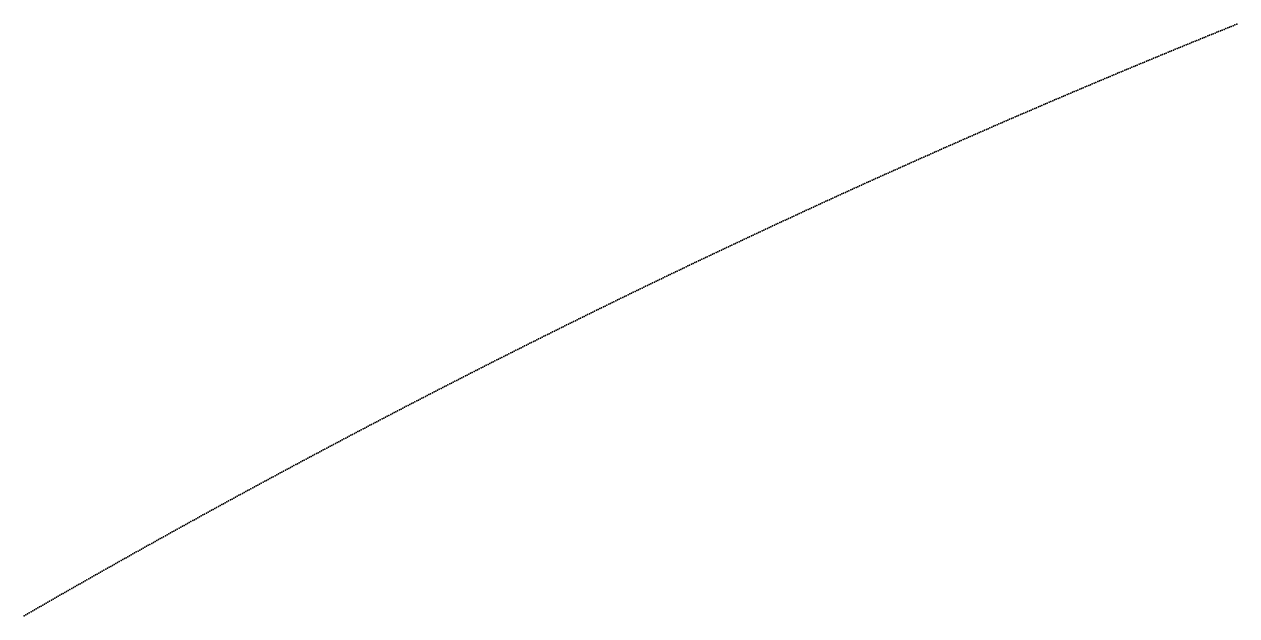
# Model space of a CAD drawing. Header units: metres. Extents: x -98 to 49, y -90 to 91.
# Drawn here: x -24.61 to -18.41, y 42.56 to 45.59 of the extents above; entities that cross this region are included whole.
import ezdxf

# ---------------------------------------------------------------- set-up
doc = ezdxf.new("R2010")
doc.units = ezdxf.units.M

msp = doc.modelspace()

# ---------------------------------------------------------------- linework, layer by layer
for p in [(-18.5287, 45.5423), (-18.5195, 45.5461), (-18.5102, 45.5498), (-18.5009, 45.5536), (-18.4917, 45.5573), (-18.4824, 45.5611), (-18.4731, 45.5649), (-18.4639, 45.5686), (-18.4546, 45.5724), (-18.4453, 45.5761), (-18.4361, 45.5799), (-18.4268, 45.5836), (-18.4175, 45.5874), (-18.4083, 45.5911), (-18.6861, 45.478), (-18.6768, 45.4818), (-18.6676, 45.4856), (-18.6583, 45.4893), (-18.6491, 45.4931), (-18.6398, 45.4969), (-18.6306, 45.5007), (-18.6213, 45.5045), (-18.6121, 45.5083), (-18.6028, 45.5121), (-18.5935, 45.5159), (-18.5843, 45.5196), (-18.575, 45.5234), (-18.5658, 45.5272), (-18.5565, 45.531), (-18.5473, 45.5347), (-18.538, 45.5385), (-18.8339, 45.4169), (-18.8247, 45.4207), (-18.8155, 45.4246), (-18.8062, 45.4284), (-18.797, 45.4322), (-18.7878, 45.436), (-18.7785, 45.4399), (-18.7693, 45.4437), (-18.76, 45.4475), (-18.7508, 45.4513), (-18.7415, 45.4551), (-18.7323, 45.4589), (-18.7231, 45.4627), (-18.7138, 45.4665), (-18.7046, 45.4704), (-18.6953, 45.4742), (-18.9816, 45.3554), (-18.9724, 45.3592), (-18.9632, 45.3631), (-18.954, 45.367), (-18.9447, 45.3708), (-18.9355, 45.3747), (-18.9263, 45.3785), (-18.917, 45.3824), (-18.9078, 45.3862), (-18.8986, 45.3901), (-18.8894, 45.3939), (-18.8801, 45.3977), (-18.8709, 45.4016), (-18.8617, 45.4054), (-18.8524, 45.4092), (-18.8432, 45.4131), (-19.1291, 45.2934), (-19.1199, 45.2973), (-19.1107, 45.3012), (-19.1015, 45.305), (-19.0923, 45.3089), (-19.083, 45.3128), (-19.0738, 45.3167), (-19.0646, 45.3206), (-19.0554, 45.3244), (-19.0462, 45.3283), (-19.037, 45.3322), (-19.0277, 45.3361), (-19.0185, 45.3399), (-19.0093, 45.3438), (-19.0001, 45.3477), (-18.9909, 45.3515), (-19.2764, 45.2309), (-19.2672, 45.2348), (-19.258, 45.2387), (-19.2488, 45.2427), (-19.2396, 45.2466), (-19.2304, 45.2505), (-19.2212, 45.2544), (-19.212, 45.2583), (-19.2028, 45.2622), (-19.1936, 45.2661), (-19.1844, 45.27), (-19.1752, 45.2739), (-19.1659, 45.2778), (-19.1567, 45.2817), (-19.1475, 45.2856), (-19.1383, 45.2895), (-19.4235, 45.1679), (-19.4143, 45.1719), (-19.4051, 45.1758), (-19.3959, 45.1798), (-19.3867, 45.1837), (-19.3775, 45.1877), (-19.3683, 45.1916), (-19.3591, 45.1955), (-19.3499, 45.1995), (-19.3408, 45.2034), (-19.3316, 45.2073), (-19.3224, 45.2113), (-19.3132, 45.2152), (-19.304, 45.2191), (-19.2948, 45.2231), (-19.2856, 45.227), (-19.5611, 45.1085), (-19.552, 45.1125), (-19.5428, 45.1164), (-19.5336, 45.1204), (-19.5244, 45.1244), (-19.5153, 45.1283), (-19.5061, 45.1323), (-19.4969, 45.1363), (-19.4877, 45.1402), (-19.4786, 45.1442), (-19.4694, 45.1482), (-19.4602, 45.1521), (-19.451, 45.1561), (-19.4418, 45.16), (-19.4326, 45.164), (-19.7078, 45.0446), (-19.6987, 45.0486), (-19.6895, 45.0526), (-19.6803, 45.0566), (-19.6712, 45.0606), (-19.662, 45.0646), (-19.6528, 45.0686), (-19.6437, 45.0726), (-19.6345, 45.0766), (-19.6253, 45.0806), (-19.6162, 45.0846), (-19.607, 45.0886), (-19.5978, 45.0926), (-19.5887, 45.0965), (-19.5795, 45.1005), (-19.5703, 45.1045), (-19.8451, 44.9843), (-19.836, 44.9883), (-19.8268, 44.9923), (-19.8177, 44.9964), (-19.8085, 45.0004), (-19.7994, 45.0044), (-19.7902, 45.0084), (-19.7811, 45.0125), (-19.7719, 45.0165), (-19.7628, 45.0205), (-19.7536, 45.0245), (-19.7445, 45.0285), (-19.7353, 45.0326), (-19.7261, 45.0366), (-19.717, 45.0406), (-19.9914, 44.9195), (-19.9823, 44.9235), (-19.9731, 44.9276), (-19.964, 44.9316), (-19.9549, 44.9357), (-19.9457, 44.9398), (-19.9366, 44.9438), (-19.9274, 44.9479), (-19.9183, 44.9519), (-19.9092, 44.956), (-19.9, 44.96), (-19.8909, 44.9641), (-19.8817, 44.9681), (-19.8726, 44.9721), (-19.8634, 44.9762), (-19.8543, 44.9802), (-20.1283, 44.8583), (-20.1192, 44.8624), (-20.1101, 44.8664), (-20.101, 44.8705), (-20.0918, 44.8746), (-20.0827, 44.8787), (-20.0736, 44.8828), (-20.0645, 44.8869), (-20.0553, 44.8909), (-20.0462, 44.895), (-20.0371, 44.8991), (-20.0279, 44.9032), (-20.0188, 44.9072), (-20.0097, 44.9113), (-20.0005, 44.9154), (-20.2651, 44.7967), (-20.256, 44.8008), (-20.2469, 44.8049), (-20.2377, 44.809), (-20.2286, 44.8131), (-20.2195, 44.8172), (-20.2104, 44.8213), (-20.2013, 44.8255), (-20.1922, 44.8296), (-20.1831, 44.8337), (-20.1739, 44.8378), (-20.1648, 44.8419), (-20.1557, 44.846), (-20.1466, 44.8501), (-20.1375, 44.8542), (-20.4016, 44.7346), (-20.3925, 44.7388), (-20.3834, 44.7429), (-20.3743, 44.7471), (-20.3652, 44.7512), (-20.3561, 44.7553), (-20.347, 44.7595), (-20.3379, 44.7636), (-20.3288, 44.7678), (-20.3197, 44.7719), (-20.3106, 44.776), (-20.3015, 44.7802), (-20.2924, 44.7843), (-20.2833, 44.7884), (-20.2742, 44.7925), (-20.538, 44.6722), (-20.5289, 44.6764), (-20.5198, 44.6805), (-20.5107, 44.6847), (-20.5017, 44.6889), (-20.4926, 44.693), (-20.4835, 44.6972), (-20.4744, 44.7014), (-20.4653, 44.7055), (-20.4562, 44.7097), (-20.4471, 44.7139), (-20.438, 44.718), (-20.4289, 44.7222), (-20.4198, 44.7263), (-20.4107, 44.7305), (-20.6742, 44.6093), (-20.6651, 44.6135), (-20.656, 44.6177), (-20.647, 44.6219), (-20.6379, 44.6261), (-20.6288, 44.6303), (-20.6197, 44.6345), (-20.6107, 44.6387), (-20.6016, 44.6429), (-20.5925, 44.6471), (-20.5834, 44.6513), (-20.5743, 44.6555), (-20.5653, 44.6596), (-20.5562, 44.6638), (-20.5471, 44.668), (-20.8011, 44.5503), (-20.792, 44.5545), (-20.783, 44.5587), (-20.7739, 44.563), (-20.7649, 44.5672), (-20.7558, 44.5714), (-20.7467, 44.5756), (-20.7377, 44.5798), (-20.7286, 44.5841), (-20.7195, 44.5883), (-20.7105, 44.5925), (-20.7014, 44.5967), (-20.6923, 44.6009), (-20.6833, 44.6051), (-20.9369, 44.4866), (-20.9279, 44.4909), (-20.9188, 44.4951), (-20.9098, 44.4994), (-20.9007, 44.5036), (-20.8917, 44.5079), (-20.8826, 44.5121), (-20.8736, 44.5164), (-20.8645, 44.5206), (-20.8555, 44.5249), (-20.8464, 44.5291), (-20.8373, 44.5333), (-20.8283, 44.5376), (-20.8192, 44.5418), (-20.8102, 44.5461), (-21.0725, 44.4225), (-21.0635, 44.4268), (-21.0544, 44.4311), (-21.0454, 44.4354), (-21.0364, 44.4397), (-21.0273, 44.444), (-21.0183, 44.4482), (-21.0093, 44.4525), (-21.0002, 44.4568), (-20.9912, 44.461), (-20.9821, 44.4653), (-20.9731, 44.4696), (-20.964, 44.4738), (-20.955, 44.4781), (-20.946, 44.4824), (-21.1989, 44.3624), (-21.1899, 44.3667), (-21.1809, 44.371), (-21.1718, 44.3753), (-21.1628, 44.3796), (-21.1538, 44.3839), (-21.1448, 44.3882), (-21.1357, 44.3925), (-21.1267, 44.3968), (-21.1177, 44.4011), (-21.1086, 44.4054), (-21.0996, 44.4097), (-21.0906, 44.414), (-21.0816, 44.4183), (-21.3251, 44.3018), (-21.3161, 44.3062), (-21.3071, 44.3105), (-21.2981, 44.3148), (-21.2891, 44.3192), (-21.2801, 44.3235), (-21.2711, 44.3278), (-21.262, 44.3321), (-21.253, 44.3365), (-21.244, 44.3408), (-21.235, 44.3451), (-21.226, 44.3494), (-21.2169, 44.3537), (-21.2079, 44.3581), (-21.4602, 44.2366), (-21.4512, 44.2409), (-21.4422, 44.2453), (-21.4332, 44.2497), (-21.4242, 44.254), (-21.4152, 44.2584), (-21.4062, 44.2627), (-21.3972, 44.2671), (-21.3882, 44.2714), (-21.3792, 44.2758), (-21.3702, 44.2801), (-21.3612, 44.2845), (-21.3522, 44.2888), (-21.3431, 44.2932), (-21.3341, 44.2975), (-21.586, 44.1753), (-21.577, 44.1797), (-21.5681, 44.1841), (-21.5591, 44.1885), (-21.5501, 44.1928), (-21.5411, 44.1972), (-21.5321, 44.2016), (-21.5231, 44.206), (-21.5141, 44.2104), (-21.5051, 44.2147), (-21.4961, 44.2191), (-21.4872, 44.2235), (-21.4782, 44.2278), (-21.4692, 44.2322), (-21.7117, 44.1137), (-21.7027, 44.1181), (-21.6938, 44.1225), (-21.6848, 44.1269), (-21.6758, 44.1313), (-21.6668, 44.1357), (-21.6579, 44.1401), (-21.6489, 44.1445), (-21.6399, 44.1489), (-21.6309, 44.1533), (-21.622, 44.1577), (-21.613, 44.1621), (-21.604, 44.1665), (-21.595, 44.1709), (-21.8372, 44.0517), (-21.8283, 44.0561), (-21.8193, 44.0605), (-21.8103, 44.065), (-21.8014, 44.0694), (-21.7924, 44.0738), (-21.7835, 44.0783), (-21.7745, 44.0827), (-21.7655, 44.0871), (-21.7566, 44.0916), (-21.7476, 44.096), (-21.7386, 44.1004), (-21.7297, 44.1048), (-21.7207, 44.1092), (-21.9626, 43.9893), (-21.9536, 43.9938), (-21.9447, 43.9982), (-21.9357, 44.0027), (-21.9268, 44.0072), (-21.9178, 44.0116), (-21.9089, 44.0161), (-21.8999, 44.0205), (-21.891, 44.025), (-21.882, 44.0294), (-21.873, 44.0339), (-21.8641, 44.0383), (-21.8551, 44.0428), (-21.8462, 44.0472), (-22.0877, 43.9266), (-22.0788, 43.9311), (-22.0698, 43.9356), (-22.0609, 43.9401), (-22.052, 43.9446), (-22.043, 43.949), (-22.0341, 43.9535), (-22.0252, 43.958), (-22.0162, 43.9625), (-22.0073, 43.967), (-21.9983, 43.9714), (-21.9894, 43.9759), (-21.9804, 43.9804), (-21.9715, 43.9848), (-22.2038, 43.8681), (-22.1948, 43.8726), (-22.1859, 43.8771), (-22.177, 43.8816), (-22.1681, 43.8861), (-22.1591, 43.8906), (-22.1502, 43.8951), (-22.1413, 43.8996), (-22.1324, 43.9041), (-22.1234, 43.9086), (-22.1145, 43.9131), (-22.1056, 43.9176), (-22.0966, 43.9221), (-22.3286, 43.8047), (-22.3197, 43.8092), (-22.3108, 43.8137), (-22.3018, 43.8183), (-22.2929, 43.8228), (-22.284, 43.8273), (-22.2751, 43.8319), (-22.2662, 43.8364), (-22.2573, 43.8409), (-22.2484, 43.8455), (-22.2394, 43.85), (-22.2305, 43.8545), (-22.2216, 43.859), (-22.2127, 43.8635), (-22.4532, 43.7409), (-22.4443, 43.7455), (-22.4354, 43.75), (-22.4265, 43.7546), (-22.4176, 43.7592), (-22.4087, 43.7637), (-22.3998, 43.7683), (-22.3909, 43.7728), (-22.382, 43.7774), (-22.3731, 43.7819), (-22.3642, 43.7865), (-22.3553, 43.791), (-22.3464, 43.7956), (-22.3375, 43.8001), (-22.5688, 43.6814), (-22.5599, 43.686), (-22.551, 43.6906), (-22.5421, 43.6952), (-22.5332, 43.6997), (-22.5243, 43.7043), (-22.5154, 43.7089), (-22.5066, 43.7135), (-22.4977, 43.7181), (-22.4888, 43.7226), (-22.4799, 43.7272), (-22.471, 43.7318), (-22.4621, 43.7363), (-22.693, 43.617), (-22.6842, 43.6216), (-22.6753, 43.6262), (-22.6664, 43.6308), (-22.6575, 43.6354), (-22.6487, 43.64), (-22.6398, 43.6446), (-22.6309, 43.6492), (-22.622, 43.6538), (-22.6132, 43.6584), (-22.6043, 43.663), (-22.5954, 43.6676), (-22.5865, 43.6722), (-22.5776, 43.6768), (-22.8083, 43.5568), (-22.7994, 43.5615), (-22.7905, 43.5661), (-22.7817, 43.5707), (-22.7728, 43.5754), (-22.764, 43.58), (-22.7551, 43.5846), (-22.7462, 43.5892), (-22.7374, 43.5939), (-22.7285, 43.5985), (-22.7196, 43.6031), (-22.7108, 43.6077), (-22.7019, 43.6124), (-22.9322, 43.4917), (-22.9233, 43.4964), (-22.9145, 43.501), (-22.9056, 43.5057), (-22.8968, 43.5103), (-22.8879, 43.515), (-22.8791, 43.5197), (-22.8702, 43.5243), (-22.8614, 43.529), (-22.8525, 43.5336), (-22.8437, 43.5383), (-22.8348, 43.5429), (-22.826, 43.5475), (-22.8171, 43.5522), (-23.0471, 43.4309), (-23.0383, 43.4356), (-23.0294, 43.4403), (-23.0206, 43.445), (-23.0117, 43.4497), (-23.0029, 43.4543), (-22.9941, 43.459), (-22.9852, 43.4637), (-22.9764, 43.4684), (-22.9676, 43.473), (-22.9587, 43.4777), (-22.9499, 43.4824), (-22.941, 43.487), (-23.1618, 43.3698), (-23.153, 43.3746), (-23.1442, 43.3793), (-23.1354, 43.384), (-23.1265, 43.3887), (-23.1177, 43.3934), (-23.1089, 43.3981), (-23.1001, 43.4028), (-23.0912, 43.4075), (-23.0824, 43.4122), (-23.0736, 43.4169), (-23.0647, 43.4215), (-23.0559, 43.4262), (-23.2764, 43.3085), (-23.2676, 43.3132), (-23.2588, 43.3179), (-23.25, 43.3227), (-23.2412, 43.3274), (-23.2324, 43.3321), (-23.2235, 43.3368), (-23.2147, 43.3416), (-23.2059, 43.3463), (-23.1971, 43.351), (-23.1883, 43.3557), (-23.1795, 43.3604), (-23.1706, 43.3651), (-23.3908, 43.2468), (-23.382, 43.2515), (-23.3732, 43.2563), (-23.3644, 43.261), (-23.3556, 43.2658), (-23.3468, 43.2705), (-23.338, 43.2753), (-23.3292, 43.28), (-23.3204, 43.2848), (-23.3116, 43.2895), (-23.3028, 43.2943), (-23.294, 43.299), (-23.2852, 43.3037), (-23.5051, 43.1848), (-23.4963, 43.1896), (-23.4875, 43.1943), (-23.4787, 43.1991), (-23.4699, 43.2039), (-23.4611, 43.2087), (-23.4524, 43.2134), (-23.4436, 43.2182), (-23.4348, 43.223), (-23.426, 43.2277), (-23.4172, 43.2325), (-23.4084, 43.2373), (-23.3996, 43.242), (-23.6192, 43.1225), (-23.6104, 43.1273), (-23.6016, 43.1321), (-23.5928, 43.1369), (-23.5841, 43.1417), (-23.5753, 43.1465), (-23.5665, 43.1513), (-23.5577, 43.1561), (-23.549, 43.1609), (-23.5402, 43.1656), (-23.5314, 43.1704), (-23.5226, 43.1752), (-23.5139, 43.18), (-23.7331, 43.0599), (-23.7243, 43.0647), (-23.7156, 43.0695), (-23.7068, 43.0744), (-23.698, 43.0792), (-23.6893, 43.084), (-23.6805, 43.0888), (-23.6718, 43.0936), (-23.663, 43.0984), (-23.6542, 43.1033), (-23.6455, 43.1081), (-23.6367, 43.1129), (-23.6279, 43.1177), (-23.8468, 42.997), (-23.8381, 43.0018), (-23.8293, 43.0067), (-23.8206, 43.0115), (-23.8119, 43.0164), (-23.8031, 43.0212), (-23.7944, 43.0261), (-23.7856, 43.0309), (-23.7769, 43.0357), (-23.7681, 43.0406), (-23.7593, 43.0454), (-23.7506, 43.0502), (-23.7418, 43.0551), (-23.9604, 42.9338), (-23.9517, 42.9387), (-23.943, 42.9435), (-23.9342, 42.9484), (-23.9255, 42.9533), (-23.9168, 42.9581), (-23.908, 42.963), (-23.8993, 42.9679), (-23.8905, 42.9727), (-23.8818, 42.9776), (-23.8731, 42.9824), (-23.8643, 42.9873), (-23.8556, 42.9921), (-24.0651, 42.8752), (-24.0564, 42.8801), (-24.0477, 42.885), (-24.039, 42.8899), (-24.0302, 42.8948), (-24.0215, 42.8997), (-24.0128, 42.9045), (-24.0041, 42.9094), (-23.9953, 42.9143), (-23.9866, 42.9192), (-23.9779, 42.9241), (-23.9692, 42.9289), (-24.1784, 42.8114), (-24.1697, 42.8163), (-24.161, 42.8213), (-24.1523, 42.8262), (-24.1436, 42.8311), (-24.1349, 42.836), (-24.1261, 42.8409), (-24.1174, 42.8458), (-24.1087, 42.8507), (-24.1, 42.8556), (-24.0913, 42.8605), (-24.0826, 42.8654), (-24.0738, 42.8703), (-24.2915, 42.7474), (-24.2828, 42.7523), (-24.2741, 42.7572), (-24.2654, 42.7622), (-24.2567, 42.7671), (-24.248, 42.772), (-24.2393, 42.777), (-24.2306, 42.7819), (-24.2219, 42.7868), (-24.2132, 42.7917), (-24.2045, 42.7967), (-24.1958, 42.8016), (-24.1871, 42.8065), (-24.3957, 42.688), (-24.3871, 42.6929), (-24.3784, 42.6979), (-24.3697, 42.7028), (-24.361, 42.7078), (-24.3523, 42.7127), (-24.3436, 42.7177), (-24.3349, 42.7226), (-24.3263, 42.7276), (-24.3176, 42.7325), (-24.3089, 42.7375), (-24.3002, 42.7424), (-24.5085, 42.6233), (-24.4998, 42.6283), (-24.4912, 42.6333), (-24.4825, 42.6383), (-24.4738, 42.6432), (-24.4652, 42.6482), (-24.4565, 42.6532), (-24.4478, 42.6582), (-24.4391, 42.6631), (-24.4305, 42.6681), (-24.4218, 42.6731), (-24.4131, 42.678), (-24.4044, 42.683), (-24.6125, 42.5634), (-24.6038, 42.5684), (-24.5951, 42.5734), (-24.5865, 42.5784), (-24.5778, 42.5834), (-24.5692, 42.5884), (-24.5605, 42.5934), (-24.5518, 42.5984), (-24.5432, 42.6034), (-24.5345, 42.6083), (-24.5258, 42.6133), (-24.5172, 42.6183)]:
    msp.add_point(p)

doc.saveas('drawing.dxf')
